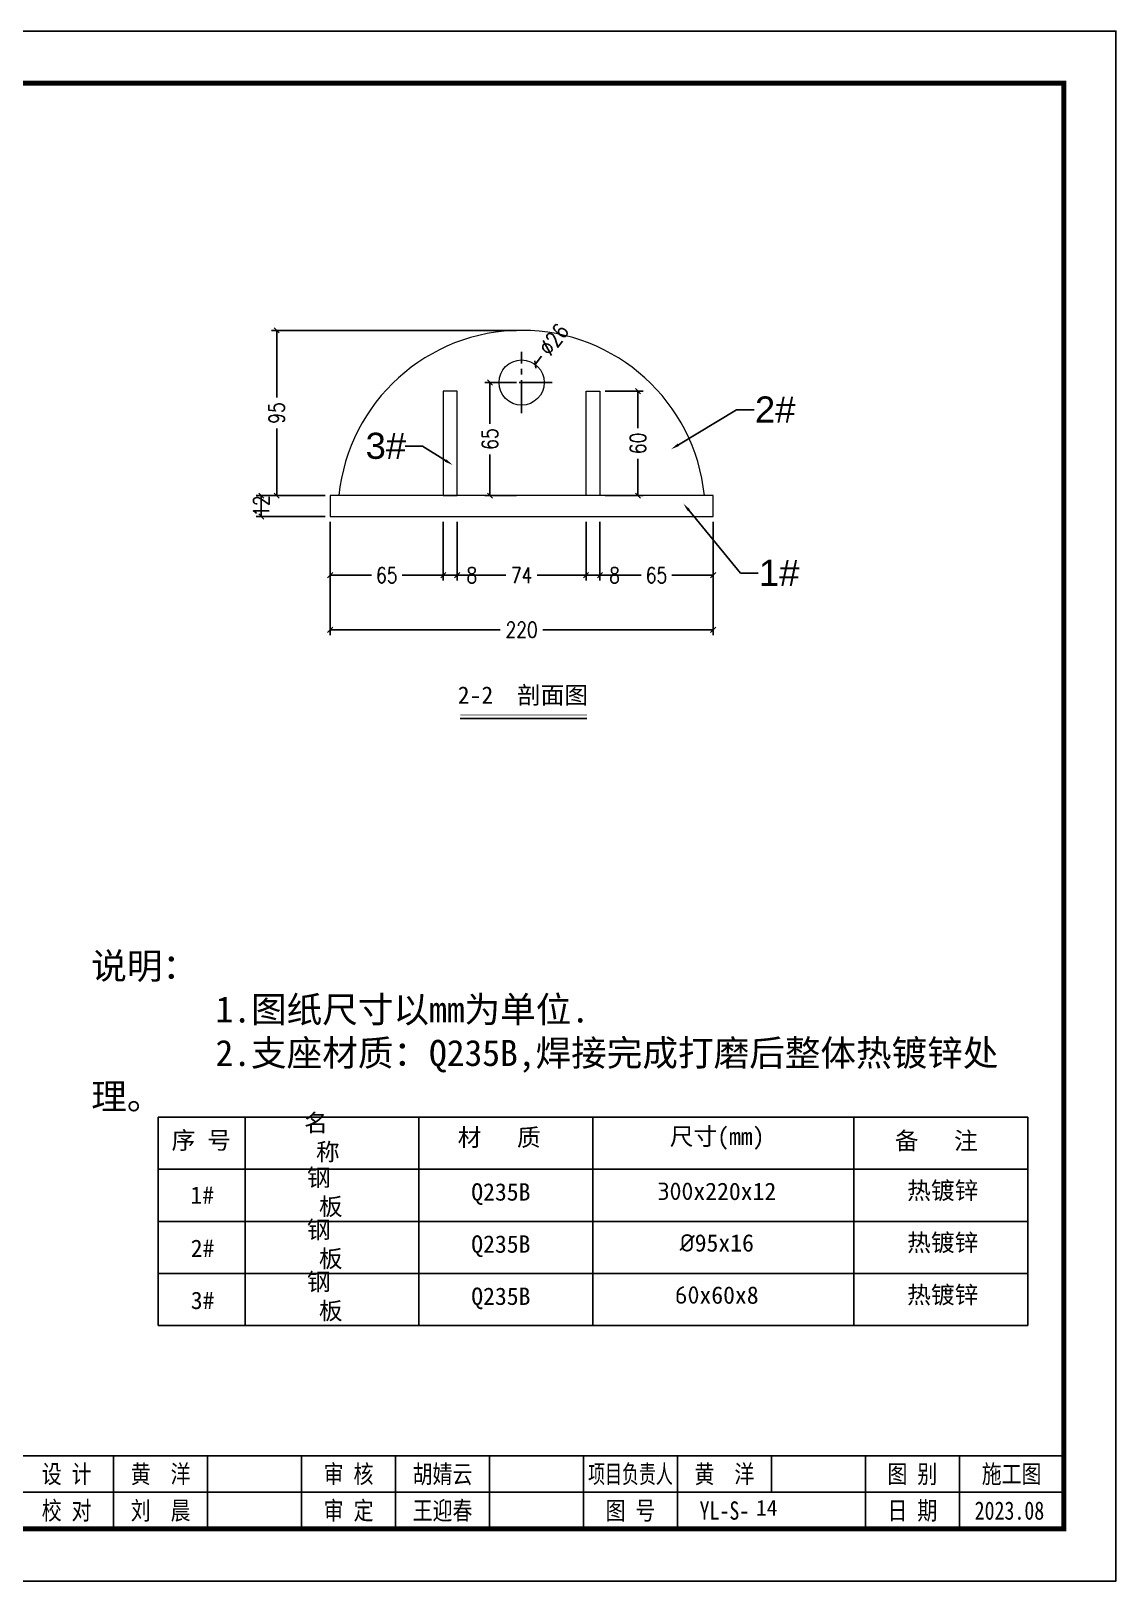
# Model space of a CAD drawing. Header units: millimetres. Extents: x 11827 to 862553, y 15071 to 134256.
# Drawn here: x 724503 to 725126, y 73648 to 74539 of the extents above; entities that cross this region are included whole.
import ezdxf
from ezdxf import colors
from ezdxf.entities.mleader import LeaderData, LeaderLine
from ezdxf.enums import TextEntityAlignment as Align
from ezdxf.math import Vec2, Vec3

# ---------------------------------------------------------------- set-up
doc = ezdxf.new("R2010")
doc.units = ezdxf.units.MM
doc.linetypes.add('CENTER2', pattern=[28.575, 19.05, -3.175, 3.175, -3.175])
for name, color, linetype in [('hjh文字', 7, 'Continuous'), ('HR-dimension', 9, 'Continuous'), ('打印图框', 255, 'Continuous'), ('标注', 9, 'Continuous')]:
    doc.layers.add(name, color=color, linetype=linetype)
doc.layers.add('图框', color=7, linetype='Continuous', lineweight=13)
doc.layers.add('结构', color=52, linetype='Continuous', lineweight=18)
doc.styles.add('Arial', font='')
doc.styles.add('HZTXT', font='txtw.shx', dxfattribs={"width": 0.8, "bigfont": 'hztxtw.shx'})
doc.styles.get("Standard").update_dxf_attribs({"font": 'arial.ttf'})
doc.styles.add('STANDARD0', font='')
doc.styles.add('仿宋', font='simfang.ttf', dxfattribs={"width": 0.7})
doc.styles.add('黑体', font='simhei.ttf', dxfattribs={"width": 0.8})
doc.styles.get('Arial').set_extended_font_data('STXihei')
doc.styles.get('STANDARD0').set_extended_font_data('STXihei')
doc.dimstyles.new('DIM-3', dxfattribs={"dimscale": 3, "dimtxt": 3, "dimasz": 1, "dimexe": 1, "dimexo": 1, "dimgap": 1, "dimtad": 0, "dimdec": 1, "dimrnd": 0.0005, "dimzin": 9, "dimdsep": 46, "dimtxsty": 'HZTXT', "dimblk": 'OBLIQUE', "dimcen": 0, "dimclrd": 9, "dimclre": 9, "dimclrt": 2, "dimazin": 2, "dimtfac": 1, "dimtdec": 1, "dimtofl": 0, "dimtmove": 0, "dimatfit": 3, "dimldrblk": 'OBLIQUE', "dimfxl": 1, "dimarcsym": 2})

# ---------------------------------------------------------------- blocks, each defined once
blk = doc.blocks.new('_Oblique')
at = {"color": 0, "linetype": 'ByBlock', "lineweight": -2}
blk.add_line((-0.5, -0.5), (0.5, 0.5), dxfattribs=at)
blk = doc.blocks.new('*D1224')
at = {"layer": 'Defpoints', "color": 0, "ltscale": 10, "transparency": 16777216}
for p in [(724674.68, 74272.14), (724635.07, 74260.14), (724674.68, 74260.14)]:
    blk.add_point(p, dxfattribs=at)
at = {"layer": 'HR-dimension', "color": 9, "lineweight": -2, "ltscale": 10, "transparency": 16777216}
for p, q in [((724671.68, 74272.14), (724632.07, 74272.14)), ((724635.07, 74272.14), (724635.07, 74260.14)), ((724671.68, 74260.14), (724632.07, 74260.14))]:
    blk.add_line(p, q, dxfattribs=at)
at = {"layer": 'HR-dimension', "color": 9, "lineweight": -2, "ltscale": 10, "transparency": 16777216, "xscale": 3, "yscale": 3, "zscale": 3}
for p, rotation in [((724635.07, 74272.14), 90), ((724635.07, 74260.14), 270)]:
    blk.add_blockref('_Oblique', p, dxfattribs=dict(at, rotation=rotation))
at = {"layer": 'HR-dimension', "color": 2, "ltscale": 10, "transparency": 16777216, "insert": (724635.07, 74266.14), "char_height": 9, "attachment_point": 5, "rotation": 90, "style": 'HZTXT'}
blk.add_mtext('12', dxfattribs=at)
blk = doc.blocks.new('*D1225')
at = {"layer": 'Defpoints', "color": 0, "ltscale": 10, "transparency": 16777216}
for p in [(724674.68, 74260.14), (724739.68, 74260.14), (724739.68, 74226.39)]:
    blk.add_point(p, dxfattribs=at)
at = {"layer": 'HR-dimension', "color": 9, "lineweight": -2, "ltscale": 10, "transparency": 16777216}
for p, q in [((724674.68, 74257.14), (724674.68, 74223.39)), ((724739.68, 74257.14), (724739.68, 74223.39)), ((724674.68, 74226.39), (724698.35, 74226.39)), ((724739.68, 74226.39), (724716.01, 74226.39))]:
    blk.add_line(p, q, dxfattribs=at)
at = {"layer": 'HR-dimension', "color": 9, "lineweight": -2, "ltscale": 10, "transparency": 16777216, "xscale": 3, "yscale": 3, "zscale": 3, "rotation": 180}
blk.add_blockref('_Oblique', (724674.68, 74226.39), dxfattribs=at)
at = {"layer": 'HR-dimension', "color": 9, "lineweight": -2, "ltscale": 10, "transparency": 16777216, "xscale": 3, "yscale": 3, "zscale": 3}
blk.add_blockref('_Oblique', (724739.68, 74226.39), dxfattribs=at)
at = {"layer": 'HR-dimension', "color": 2, "ltscale": 10, "transparency": 16777216, "insert": (724707.18, 74226.39), "char_height": 9, "attachment_point": 5, "style": 'HZTXT'}
blk.add_mtext('65', dxfattribs=at)
blk = doc.blocks.new('*D1226')
at = {"layer": 'Defpoints', "color": 0, "ltscale": 10, "transparency": 16777216}
for p in [(724739.68, 74260.14), (724747.68, 74260.14), (724747.68, 74226.39)]:
    blk.add_point(p, dxfattribs=at)
at = {"layer": 'HR-dimension', "color": 9, "lineweight": -2, "ltscale": 10, "transparency": 16777216}
for p, q in [((724739.68, 74257.14), (724739.68, 74223.39)), ((724747.68, 74257.14), (724747.68, 74223.39)), ((724739.68, 74226.39), (724747.68, 74226.39)), ((724747.68, 74226.39), (724750.68, 74226.39))]:
    blk.add_line(p, q, dxfattribs=at)
at = {"layer": 'HR-dimension', "color": 9, "lineweight": -2, "ltscale": 10, "transparency": 16777216, "xscale": 3, "yscale": 3, "zscale": 3, "rotation": 180}
blk.add_blockref('_Oblique', (724739.68, 74226.39), dxfattribs=at)
at = {"layer": 'HR-dimension', "color": 9, "lineweight": -2, "ltscale": 10, "transparency": 16777216, "xscale": 3, "yscale": 3, "zscale": 3}
blk.add_blockref('_Oblique', (724747.68, 74226.39), dxfattribs=at)
at = {"layer": 'HR-dimension', "color": 2, "ltscale": 10, "transparency": 16777216, "insert": (724756.08, 74226.39), "char_height": 9, "attachment_point": 5, "style": 'HZTXT'}
blk.add_mtext('8', dxfattribs=at)
blk = doc.blocks.new('*D1227')
at = {"layer": 'Defpoints', "color": 0, "ltscale": 10, "transparency": 16777216}
for p in [(724747.68, 74260.14), (724821.68, 74260.14), (724821.68, 74226.39)]:
    blk.add_point(p, dxfattribs=at)
at = {"layer": 'HR-dimension', "color": 9, "lineweight": -2, "ltscale": 10, "transparency": 16777216}
for p, q in [((724747.68, 74257.14), (724747.68, 74223.39)), ((724821.68, 74257.14), (724821.68, 74223.39)), ((724747.68, 74226.39), (724775.68, 74226.39)), ((724821.68, 74226.39), (724793.68, 74226.39))]:
    blk.add_line(p, q, dxfattribs=at)
at = {"layer": 'HR-dimension', "color": 9, "lineweight": -2, "ltscale": 10, "transparency": 16777216, "xscale": 3, "yscale": 3, "zscale": 3, "rotation": 180}
blk.add_blockref('_Oblique', (724747.68, 74226.39), dxfattribs=at)
at = {"layer": 'HR-dimension', "color": 9, "lineweight": -2, "ltscale": 10, "transparency": 16777216, "xscale": 3, "yscale": 3, "zscale": 3}
blk.add_blockref('_Oblique', (724821.68, 74226.39), dxfattribs=at)
at = {"layer": 'HR-dimension', "color": 2, "ltscale": 10, "transparency": 16777216, "insert": (724784.68, 74226.39), "char_height": 9, "attachment_point": 5, "style": 'HZTXT'}
blk.add_mtext('74', dxfattribs=at)
blk = doc.blocks.new('*D1228')
at = {"layer": 'Defpoints', "color": 0, "ltscale": 10, "transparency": 16777216}
for p in [(724821.68, 74260.14), (724829.68, 74260.14), (724829.68, 74226.39)]:
    blk.add_point(p, dxfattribs=at)
at = {"layer": 'HR-dimension', "color": 9, "lineweight": -2, "ltscale": 10, "transparency": 16777216}
for p, q in [((724821.68, 74257.14), (724821.68, 74223.39)), ((724829.68, 74257.14), (724829.68, 74223.39)), ((724821.68, 74226.39), (724829.68, 74226.39)), ((724829.68, 74226.39), (724832.68, 74226.39))]:
    blk.add_line(p, q, dxfattribs=at)
at = {"layer": 'HR-dimension', "color": 9, "lineweight": -2, "ltscale": 10, "transparency": 16777216, "xscale": 3, "yscale": 3, "zscale": 3, "rotation": 180}
blk.add_blockref('_Oblique', (724821.68, 74226.39), dxfattribs=at)
at = {"layer": 'HR-dimension', "color": 9, "lineweight": -2, "ltscale": 10, "transparency": 16777216, "xscale": 3, "yscale": 3, "zscale": 3}
blk.add_blockref('_Oblique', (724829.68, 74226.39), dxfattribs=at)
at = {"layer": 'HR-dimension', "color": 2, "ltscale": 10, "transparency": 16777216, "insert": (724838.08, 74226.39), "char_height": 9, "attachment_point": 5, "style": 'HZTXT'}
blk.add_mtext('8', dxfattribs=at)
blk = doc.blocks.new('*D1229')
at = {"layer": 'Defpoints', "color": 0, "ltscale": 10, "transparency": 16777216}
for p in [(724829.68, 74260.14), (724894.68, 74260.14), (724894.68, 74226.39)]:
    blk.add_point(p, dxfattribs=at)
at = {"layer": 'HR-dimension', "color": 9, "lineweight": -2, "ltscale": 10, "transparency": 16777216}
for p, q in [((724829.68, 74257.14), (724829.68, 74223.39)), ((724894.68, 74257.14), (724894.68, 74223.39)), ((724829.68, 74226.39), (724853.35, 74226.39)), ((724894.68, 74226.39), (724871.01, 74226.39))]:
    blk.add_line(p, q, dxfattribs=at)
at = {"layer": 'HR-dimension', "color": 9, "lineweight": -2, "ltscale": 10, "transparency": 16777216, "xscale": 3, "yscale": 3, "zscale": 3, "rotation": 180}
blk.add_blockref('_Oblique', (724829.68, 74226.39), dxfattribs=at)
at = {"layer": 'HR-dimension', "color": 9, "lineweight": -2, "ltscale": 10, "transparency": 16777216, "xscale": 3, "yscale": 3, "zscale": 3}
blk.add_blockref('_Oblique', (724894.68, 74226.39), dxfattribs=at)
at = {"layer": 'HR-dimension', "color": 2, "ltscale": 10, "transparency": 16777216, "insert": (724862.18, 74226.39), "char_height": 9, "attachment_point": 5, "style": 'HZTXT'}
blk.add_mtext('65', dxfattribs=at)
blk = doc.blocks.new('*D1230')
at = {"layer": 'Defpoints', "color": 0, "ltscale": 10, "transparency": 16777216}
for p in [(724674.68, 74260.14), (724894.68, 74260.14), (724674.68, 74195)]:
    blk.add_point(p, dxfattribs=at)
at = {"layer": 'HR-dimension', "color": 9, "lineweight": -2, "ltscale": 10, "transparency": 16777216}
for p, q in [((724674.68, 74257.14), (724674.68, 74192)), ((724894.68, 74257.14), (724894.68, 74192)), ((724674.68, 74195), (724772.42, 74195)), ((724894.68, 74195), (724796.94, 74195))]:
    blk.add_line(p, q, dxfattribs=at)
at = {"layer": 'HR-dimension', "color": 9, "lineweight": -2, "ltscale": 10, "transparency": 16777216, "xscale": 3, "yscale": 3, "zscale": 3, "rotation": 180}
blk.add_blockref('_Oblique', (724674.68, 74195), dxfattribs=at)
at = {"layer": 'HR-dimension', "color": 9, "lineweight": -2, "ltscale": 10, "transparency": 16777216, "xscale": 3, "yscale": 3, "zscale": 3}
blk.add_blockref('_Oblique', (724894.68, 74195), dxfattribs=at)
at = {"layer": 'HR-dimension', "color": 2, "ltscale": 10, "transparency": 16777216, "insert": (724784.68, 74195), "char_height": 9, "attachment_point": 5, "style": 'HZTXT'}
blk.add_mtext('220', dxfattribs=at)
blk = doc.blocks.new('*D1242')
at = {"layer": 'Defpoints', "color": 0, "ltscale": 10, "transparency": 16777216}
for p in [(724829.68, 74332.14), (724851.52, 74332.14), (724829.68, 74272.14)]:
    blk.add_point(p, dxfattribs=at)
at = {"layer": 'HR-dimension', "color": 9, "lineweight": -2, "ltscale": 10, "transparency": 16777216}
for p, q in [((724832.68, 74332.14), (724854.52, 74332.14)), ((724851.52, 74332.14), (724851.52, 74310.97)), ((724851.52, 74272.14), (724851.52, 74293.31)), ((724832.68, 74272.14), (724854.52, 74272.14))]:
    blk.add_line(p, q, dxfattribs=at)
at = {"layer": 'HR-dimension', "color": 9, "lineweight": -2, "ltscale": 10, "transparency": 16777216, "xscale": 3, "yscale": 3, "zscale": 3}
for p, rotation in [((724851.52, 74332.14), 90), ((724851.52, 74272.14), 270)]:
    blk.add_blockref('_Oblique', p, dxfattribs=dict(at, rotation=rotation))
at = {"layer": 'HR-dimension', "color": 2, "ltscale": 10, "transparency": 16777216, "insert": (724851.52, 74302.14), "char_height": 9, "attachment_point": 5, "rotation": 90, "style": 'HZTXT'}
blk.add_mtext('60', dxfattribs=at)
blk = doc.blocks.new('*D1243')
at = {"layer": 'Defpoints', "color": 0, "ltscale": 10, "transparency": 16777216}
for p in [(724643.92, 74367.14), (724784.68, 74367.14), (724674.68, 74272.14)]:
    blk.add_point(p, dxfattribs=at)
at = {"layer": 'HR-dimension', "color": 9, "lineweight": -2, "ltscale": 10, "transparency": 16777216}
for p, q in [((724781.68, 74367.14), (724640.92, 74367.14)), ((724643.92, 74367.14), (724643.92, 74328.47)), ((724643.92, 74272.14), (724643.92, 74310.81)), ((724671.68, 74272.14), (724640.92, 74272.14))]:
    blk.add_line(p, q, dxfattribs=at)
at = {"layer": 'HR-dimension', "color": 9, "lineweight": -2, "ltscale": 10, "transparency": 16777216, "xscale": 3, "yscale": 3, "zscale": 3}
for p, rotation in [((724643.92, 74367.14), 90), ((724643.92, 74272.14), 270)]:
    blk.add_blockref('_Oblique', p, dxfattribs=dict(at, rotation=rotation))
at = {"layer": 'HR-dimension', "color": 2, "ltscale": 10, "transparency": 16777216, "insert": (724643.92, 74319.64), "char_height": 9, "attachment_point": 5, "rotation": 90, "style": 'HZTXT'}
blk.add_mtext('95', dxfattribs=at)
blk = doc.blocks.new('*D1244')
at = {"layer": 'Defpoints', "color": 0, "ltscale": 10, "transparency": 16777216}
for p in [(724792.47, 74347.55), (724776.89, 74326.73)]:
    blk.add_point(p, dxfattribs=at)
at = {"layer": 'HR-dimension', "color": 9, "lineweight": -2, "ltscale": 10, "transparency": 16777216}
blk.add_line((724796.06, 74352.35), (724792.47, 74347.55), dxfattribs=at)
at = {"layer": 'HR-dimension', "color": 9, "lineweight": -2, "ltscale": 10, "transparency": 16777216, "xscale": 3, "yscale": 3, "zscale": 3, "rotation": 233.1900104017437}
blk.add_blockref('_Oblique', (724792.47, 74347.55), dxfattribs=at)
at = {"layer": 'HR-dimension', "color": 2, "ltscale": 10, "transparency": 16777216, "insert": (724803.2, 74361.89), "char_height": 9, "attachment_point": 5, "rotation": 53.19001, "style": 'HZTXT'}
blk.add_mtext('∅26', dxfattribs=at)
blk = doc.blocks.new('*D1233')
at = {"layer": 'Defpoints', "color": 0, "ltscale": 10, "transparency": 16777216}
for p in [(724784.68, 74337.14), (724766.47, 74272.14), (724784.68, 74272.14)]:
    blk.add_point(p, dxfattribs=at)
at = {"layer": 'HR-dimension', "color": 9, "lineweight": -2, "ltscale": 10, "transparency": 16777216}
for p, q in [((724781.68, 74337.14), (724763.47, 74337.14)), ((724766.47, 74337.14), (724766.47, 74313.47)), ((724766.47, 74272.14), (724766.47, 74295.81)), ((724781.68, 74272.14), (724763.47, 74272.14))]:
    blk.add_line(p, q, dxfattribs=at)
at = {"layer": 'HR-dimension', "color": 9, "lineweight": -2, "ltscale": 10, "transparency": 16777216, "xscale": 3, "yscale": 3, "zscale": 3}
for p, rotation in [((724766.47, 74337.14), 90), ((724766.47, 74272.14), 270)]:
    blk.add_blockref('_Oblique', p, dxfattribs=dict(at, rotation=rotation))
at = {"layer": 'HR-dimension', "color": 2, "ltscale": 10, "transparency": 16777216, "insert": (724766.47, 74304.64), "char_height": 9, "attachment_point": 5, "rotation": 90, "style": 'HZTXT'}
blk.add_mtext('65', dxfattribs=at)
blk = doc.blocks.new('TK')
at = {"linetype": 'Continuous'}
for p, q in [((283124.91, 89997.44), (283509.91, 89997.44)), ((283509.91, 89997.44), (283509.91, 89983.44)), ((283214.91, 89990.44), (283509.91, 89990.44))]:
    blk.add_line(p, q, dxfattribs=at)
blk.add_line((283509.91, 89983.44), (283244.95, 89983.44))
at = {"const_width": 1}
blk.add_lwpolyline([(283124.91, 89983.44), (283509.91, 89983.44), (283509.91, 90260.44), (283124.91, 90260.44)], close=True, dxfattribs=at)
for points in [[(283327.91, 89997.44), (283327.91, 89983.44)], [(283509.91, 89997.44), (283509.91, 89983.44)]]:
    blk.add_lwpolyline(points)
at = {"linetype": 'Continuous'}
for points in [[(283345.91, 89997.44), (283345.91, 89983.44)], [(283363.91, 89997.44), (283363.91, 89983.44)], [(283381.91, 89997.44), (283381.91, 89983.44)], [(283399.91, 89997.44), (283399.91, 89983.44)], [(283417.91, 89997.44), (283417.91, 89983.44)], [(283435.91, 89997.44), (283435.91, 89983.44)], [(283453.91, 89997.44), (283453.91, 89990.44)], [(283471.91, 89997.44), (283471.91, 89983.44)], [(283489.91, 89997.44), (283489.91, 89983.44)]]:
    blk.add_lwpolyline(points, dxfattribs=at)
at = {"linetype": 'Continuous', "const_width": 0.5}
blk.add_lwpolyline([(283509.91, 89983.44), (283244.95, 89983.44)], dxfattribs=at)
blk.add_lwpolyline([(283509.91, 89983.44), (283244.95, 89983.44)], dxfattribs=at)
blk.add_lwpolyline([(283509.91, 89983.44), (283244.95, 89983.44)], dxfattribs=at)
blk.add_lwpolyline([(283509.91, 89983.44), (283244.95, 89983.44)], dxfattribs=at)
at = {"layer": 'Defpoints'}
blk.add_lwpolyline([(283099.91, 89973.44), (283519.91, 89973.44), (283519.91, 90270.44), (283099.91, 90270.44)], close=True, dxfattribs=at)
at = {"linetype": 'Continuous'}
for s, style, width, p in [('设 计', '黑体', 0.8, (283318.91, 89993.94)), ('审 核', '黑体', 0.8, (283372.91, 89993.94)), ('胡婧云', '仿宋', 0.8, (283390.91, 89993.94)), ('项目负责人', '黑体', 0.68, (283426.91, 89993.94)), ('黄  洋', '仿宋', 0.8, (283444.91, 89993.94)), ('图 别', '黑体', 0.8, (283480.91, 89993.94)), ('校 对', '黑体', 0.8, (283318.91, 89986.94)), ('审 定', '黑体', 0.8, (283372.91, 89986.94)), ('王迎春', '仿宋', 0.8, (283390.91, 89986.94)), ('图 号', '黑体', 0.8, (283426.91, 89986.94)), ('YL-S-', '仿宋', 0.8, (283444.91, 89986.94)), ('日 期', '黑体', 0.8, (283480.91, 89986.94)), ('2023.08', '黑体', 0.8, (283499.5, 89986.94))]:
    blk.add_text(s, height=3.5, dxfattribs=dict(at, style=style, width=width)).set_placement(p, align=Align.MIDDLE_CENTER)
at = {"color": 0, "style": '仿宋', "width": 0.8}
for s, p in [('黄  洋', (283336.91, 89993.94)), ('施工图', (283499.91, 89993.94)), ('刘  晨', (283336.91, 89986.94))]:
    blk.add_text(s, height=3.5, dxfattribs=at).set_placement(p, align=Align.MIDDLE_CENTER)

msp = doc.modelspace()

# ---------------------------------------------------------------- linework, layer by layer
at = {"color": 1, "linetype": 'CENTER2'}
for p, q in [((724784.68, 74319.53), (724784.68, 74354.76)), ((724802.29, 74337.14), (724767.06, 74337.14))]:
    msp.add_line(p, q, dxfattribs=at)
msp.add_line((724749.39, 74143.95), (724822.19, 74143.95))
at = {"const_width": 0.45}
msp.add_lwpolyline([(724749.39, 74146.08), (724822.19, 74146.08)], dxfattribs=at)
at = {"layer": 'hjh文字'}
for p, q in [((724575.76, 73914.94), (725075.61, 73914.94)), ((724575.76, 73914.94), (724575.76, 73795.01)), ((724625.71, 73914.94), (724625.71, 73795.01)), ((724725.66, 73914.94), (724725.66, 73795.01)), ((724825.65, 73914.94), (724825.65, 73795.01)), ((724975.64, 73914.94), (724975.64, 73795.34)), ((725075.61, 73914.94), (725075.61, 73795.01)), ((724575.76, 73884.94), (725075.61, 73884.94)), ((724575.76, 73854.96), (725075.61, 73854.96)), ((724575.76, 73824.99), (725075.61, 73824.99)), ((724575.76, 73795.01), (725075.61, 73795.01))]:
    msp.add_line(p, q, dxfattribs=at)
at = {"layer": '结构', "color": 4}
for points in [[(724747.68, 74272.14), (724747.68, 74332.14), (724739.68, 74332.14), (724739.68, 74272.14)], [(724821.68, 74272.14), (724821.68, 74332.14), (724829.68, 74332.14), (724829.68, 74272.14)], [(724674.68, 74260.14), (724894.68, 74260.14), (724894.68, 74272.14), (724674.68, 74272.14)]]:
    msp.add_lwpolyline(points, close=True, dxfattribs=at)
at = {"layer": '结构'}
msp.add_circle((724784.68, 74337.14), 13, dxfattribs=at)
at = {"layer": '结构', "color": 4}
msp.add_arc((724784.68, 74261.62), 105.53, 5.72481, 174.27519, dxfattribs=at)

# ---------------------------------------------------------------- block references
at = {"xscale": 3, "yscale": 3, "zscale": 3}
msp.add_blockref('TK', (-125433.51, -196272.1), dxfattribs=at)

# ---------------------------------------------------------------- texts
at = {"layer": 'hjh文字', "style": 'Arial'}
for p in [(724755.73, 73866.88), (724755.73, 73836.92), (724755.73, 73806.92)]:
    msp.add_text('Q235B', height=10, dxfattribs=at).set_placement(p)
at = {"layer": 'hjh文字', "char_height": 10, "attachment_point": 5, "style": 'Arial'}
for s, insert, width in [('名   称', (724673.31, 73902.7), 44.8085), ('材   质', (724771.79, 73902.7), 55.0959), ('尺寸(mm)', (724897, 73902.48), 76.3233), ('序 号', (724600.57, 73901), 47.3153), ('备   注', (725022.98, 73900.78), 48.8762), ('钢   板', (724674.98, 73871.28), 40.8107), ('1#', (724601.17, 73870.06), 33.3153), ('{\\fISOCPEUR|b0|i0|c0|p34;300}x220x12', (724896.81, 73872.14), 61.5638), ('热镀锌', (725026.68, 73872.14), 61.5638), ('钢   板', (724674.98, 73841.32), 40.8107), ('{\\fISOCPEUR|b0|i0|c0|p34;%%C}95x16', (724896.81, 73842.5), 61.5638), ('热镀锌', (725026.68, 73842.18), 61.5638), ('2#', (724601.35, 73839.49), 33.3153), ('钢   板', (724674.98, 73811.33), 40.8107), ('3#', (724601.35, 73809.46), 33.3153), ('{\\fISOCPEUR|b0|i0|c0|p34;60}x60x8', (724896.81, 73812.52), 61.5638), ('热镀锌', (725026.68, 73812.19), 61.5638)]:
    msp.add_mtext(s, dxfattribs=dict(at, insert=insert, width=width))
at = {"layer": '图框', "insert": (724537.33, 74009.29), "char_height": 15, "attachment_point": 1, "style": 'STANDARD0'}
msp.add_mtext_dynamic_manual_height_columns('说明：\\P       1.图纸尺寸以mm为单位.\\P       2.支座材质：Q235B,焊接完成打磨后整体热镀锌处理。', width=523.9941, gutter_width=3.41, heights=[0], dxfattribs=at)
at = {"layer": '打印图框', "color": 6, "insert": (724785.42, 74156.92), "char_height": 10, "attachment_point": 5, "style": 'Arial'}
msp.add_mtext('2-2  剖面图', dxfattribs=at)
at = {"layer": '打印图框', "color": 6, "insert": (724919.42, 73694.81), "char_height": 9, "attachment_point": 1, "style": 'Arial'}
msp.add_mtext_dynamic_manual_height_columns('14', width=17.5862, gutter_width=2.5, heights=[0], dxfattribs=at)

# ---------------------------------------------------------------- dimensions: what is measured, and where the dimension line sits
at = {"layer": 'HR-dimension', "ltscale": 10}
dim = msp.add_diameter_dim_2p(p1=(724776.89, 74326.73), p2=(724792.47, 74347.55), dimstyle='DIM-3', dxfattribs=at)
dim.commit()
dim.dimension.update_dxf_attribs({"geometry": '*D1244', "text_midpoint": (724803.2, 74361.89)})
for base, p1, p2, picture, middle in [((724643.92, 74367.14), (724674.68, 74272.14), (724784.68, 74367.14), '*D1243', (724643.92, 74319.64)), ((724766.47, 74272.14), (724784.68, 74337.14), (724784.68, 74272.14), '*D1233', (724766.47, 74304.64)), ((724851.52, 74332.14), (724829.68, 74272.14), (724829.68, 74332.14), '*D1242', (724851.52, 74302.14))]:
    dim = msp.add_linear_dim(base=base, p1=p1, p2=p2, angle=90, dimstyle='DIM-3', dxfattribs=at)
    dim.commit()
    dim.dimension.update_dxf_attribs({"geometry": picture, "text_midpoint": middle})
dim = msp.add_linear_dim(base=(724635.07, 74260.14), p1=(724674.68, 74272.14), p2=(724674.68, 74260.14), angle=90, dimstyle='DIM-3', dxfattribs=at)
dim.commit()
dim.dimension.update_dxf_attribs({"geometry": '*D1224', "text_midpoint": (724635.07, 74266.14), "dimtype": 160})
for base, p1, p2, picture, middle in [((724739.68, 74226.39), (724674.68, 74260.14), (724739.68, 74260.14), '*D1225', (724707.18, 74226.39)), ((724674.68, 74195), (724894.68, 74260.14), (724674.68, 74260.14), '*D1230', (724784.68, 74195)), ((724747.68, 74226.39), (724739.68, 74260.14), (724747.68, 74260.14), '*D1226', (724756.08, 74226.39)), ((724821.68, 74226.39), (724747.68, 74260.14), (724821.68, 74260.14), '*D1227', (724784.68, 74226.39)), ((724829.68, 74226.39), (724821.68, 74260.14), (724829.68, 74260.14), '*D1228', (724838.08, 74226.39)), ((724894.68, 74226.39), (724829.68, 74260.14), (724894.68, 74260.14), '*D1229', (724862.18, 74226.39))]:
    dim = msp.add_linear_dim(base=base, p1=p1, p2=p2, dimstyle='DIM-3', dxfattribs=at)
    dim.commit()
    dim.dimension.update_dxf_attribs({"geometry": picture, "text_midpoint": middle})

# ---------------------------------------------------------------- leaders
at = {"layer": '标注', "color": 6}
ml = msp.add_multileader_mtext('Standard', dxfattribs=at)
ml.set_content('2#', color=6)
ml.set_leader_properties(color=9)
ml.build(insert=Vec2(0, 0))
ml.multileader.update_dxf_attribs({"dogleg_length": 10, "arrow_head_size": 5})
ctx = ml.context
ctx.base_point, ctx.char_height, ctx.arrow_head_size, ctx.landing_gap_size, ctx.plane_origin = Vec3(724918.24, 74321.53), 15, 5, 0.5, Vec3(721840.16, 68763.64)
notes = []
notes.append((ctx, [(1, (1, 1, 0), (724908.24, 74321.53), (1, 0), 10, [(0, [(724870.52, 74298.79)], 256, [])])]))
ctx.mtext.insert, ctx.mtext.defined_height, ctx.mtext.flow_direction = Vec3(724918.74, 74329.15), 40, 5
ml = msp.add_multileader_mtext('Standard', dxfattribs=at)
ml.set_content('3#', color=6)
ml.set_leader_properties(color=9)
ml.build(insert=Vec2(0, 0))
ml.multileader.update_dxf_attribs({"dogleg_length": 10, "arrow_head_size": 5})
ctx = ml.context
ctx.base_point, ctx.char_height, ctx.arrow_head_size, ctx.landing_gap_size, ctx.plane_origin = Vec3(724694.5, 74300.65), 15, 5, 0.5, Vec3(721613.31, 68757.26)
notes.append((ctx, [(0, (1, 1, 0), (724727.66, 74300.65), (-1, 0), 10, [(0, [(724745.12, 74289.7)], 256, [])])]))
ctx.mtext.insert, ctx.mtext.defined_height, ctx.mtext.flow_direction = Vec3(724695, 74308.28), 40, 5
ml = msp.add_multileader_mtext('Standard', dxfattribs=at)
ml.set_content('1#', color=6)
ml.set_leader_properties(color=9)
ml.build(insert=Vec2(0, 0))
ml.multileader.update_dxf_attribs({"dogleg_length": 10, "arrow_head_size": 5})
ctx = ml.context
ctx.base_point, ctx.char_height, ctx.arrow_head_size, ctx.landing_gap_size, ctx.plane_origin = Vec3(724920.52, 74227.65), 15, 5, 0.5, Vec3(721874.19, 68586.59)
notes.append((ctx, [(1, (1, 1, 0), (724910.52, 74227.65), (1, 0), 10, [(0, [(724877.6, 74267.57)], 256, [])])]))
ctx.mtext.insert, ctx.mtext.defined_height, ctx.mtext.flow_direction = Vec3(724921.02, 74235.28), 40, 5
for ctx, leaders in notes:
    for number, flags, end, landing, length, lines in leaders:
        leader = LeaderData()
        leader.index, (leader.has_last_leader_line, leader.has_dogleg_vector, leader.attachment_direction) = number, flags
        leader.last_leader_point, leader.dogleg_vector, leader.dogleg_length = Vec3(end), Vec3(landing), length
        for number, points, colour, breaks in lines:
            line = LeaderLine()
            line.index, line.vertices, line.color, line.breaks = number, Vec3.list(points), colors.encode_raw_color(colour), breaks
            leader.lines.append(line)
        ctx.leaders.append(leader)

doc.saveas('drawing.dxf')
